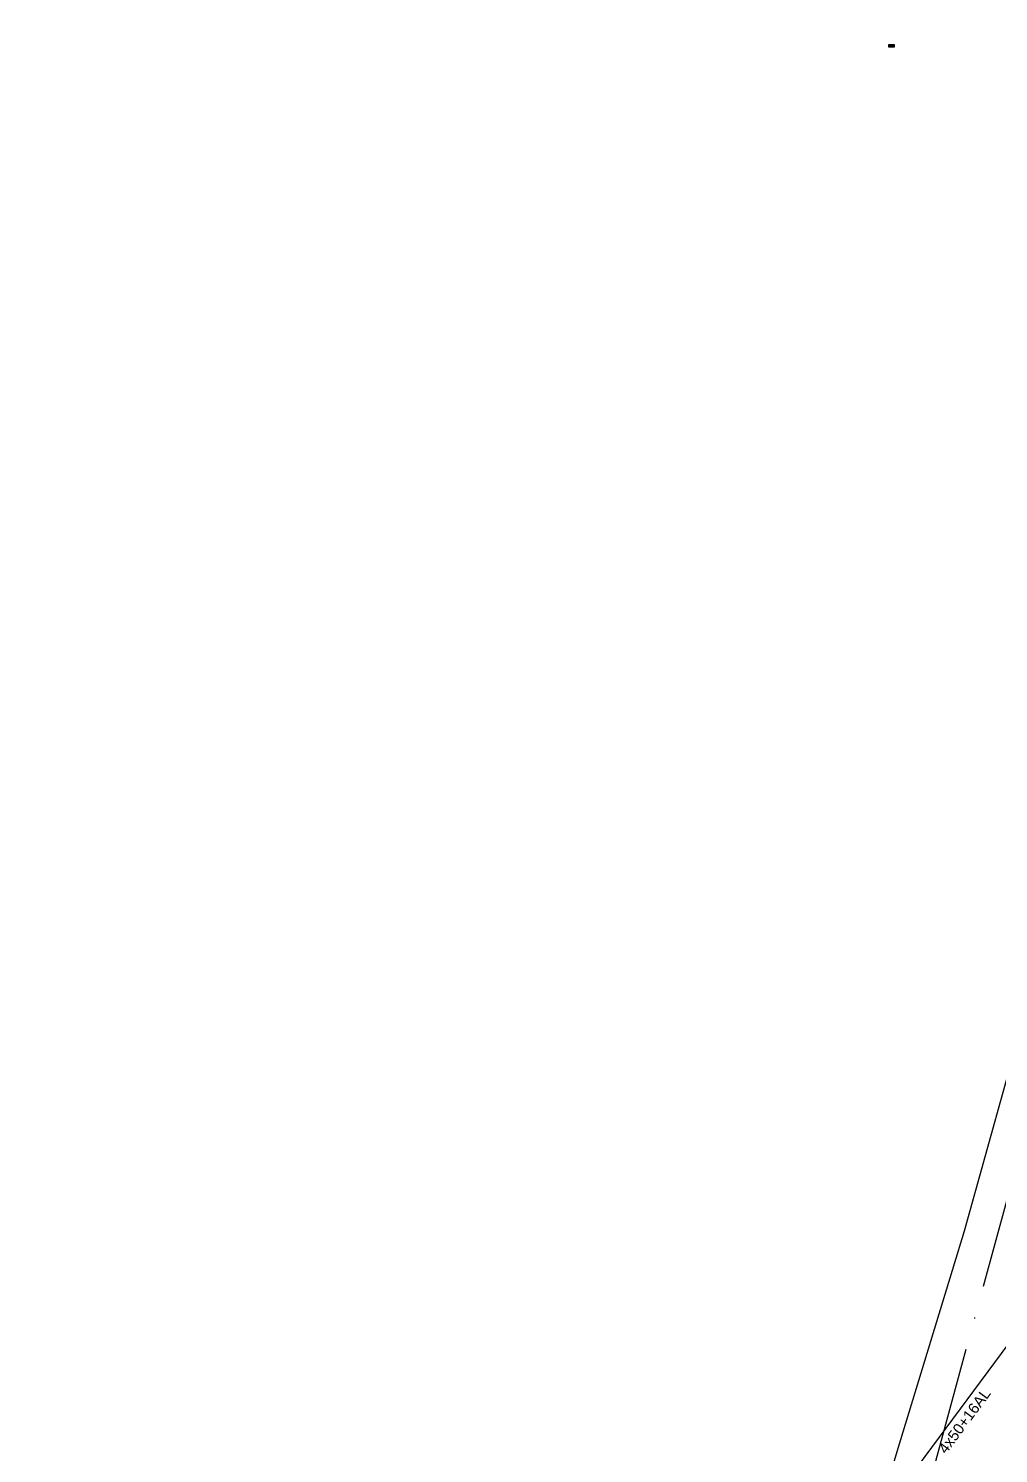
# Model space of a CAD drawing. Header units: millimetres. Extents: x -2591 to -1162, y 241 to 765.
# Drawn here: x -2421 to -2330.5, y 447.3 to 580.4 of the extents above; entities that cross this region are included whole.
import ezdxf
from ezdxf.enums import TextEntityAlignment as Align

# ---------------------------------------------------------------- set-up
doc = ezdxf.new("R2010")
doc.units = ezdxf.units.MM
doc.linetypes.add('ACAD_ISO04W100', pattern=[30, 24, -3, 0, -3])
for name, color, linetype in [('4x50+16AL', 7, 'Continuous'), ('Link Box 2 Διευθύνσεων', 7, 'Continuous'), ('TEXT ΚΑΛΩΔΙΩΝ', 7, 'Continuous'), ('U6-T & U-6', 7, 'Continuous'), ('ΥΠΟΒΑΘΡΟ ΔΕΗ', 7, 'Continuous')]:
    doc.layers.add(name, color=color, linetype=linetype)
doc.styles.get("Standard").update_dxf_attribs({"font": 'arial.ttf'})

# ---------------------------------------------------------------- blocks, each defined once
blk = doc.blocks.new('LINK BOX 2 ΑΝΑΧΩΡΗΣΕΩΝ')
at = {"layer": 'U6-T & U-6'}
h = blk.add_hatch(color=256, dxfattribs=at)
h.dxf.hatch_style = 1
h.paths.add_polyline_path([(-208.96, 757.06), (-208.96, 756.26), (-206.71, 756.26), (-206.71, 757.06)])
blk.add_lwpolyline([(-206.71, 757.06), (-208.96, 757.06), (-208.96, 756.26), (-206.71, 756.26)], close=True, dxfattribs=at)

msp = doc.modelspace()

# ---------------------------------------------------------------- linework, layer by layer
at = {"layer": '4x50+16AL', "color": 62, "linetype": 'Continuous', "lineweight": -3, "ltscale": 0.1}
msp.add_lwpolyline([(-2326.92, 461.132), (-2339.301, 444.43), (-2344.42, 397.928), (-2344.981, 388.892)], dxfattribs=at)
at = {"layer": 'ΥΠΟΒΑΘΡΟ ΔΕΗ', "linetype": 'ACAD_ISO04W100', "lineweight": 30, "flags": 128}
msp.add_lwpolyline([(-2581.141, 758.187), (-2541.759, 714.967), (-2385.005, 661.277), (-2294.541, 600.032), (-2350.056, 396.261), (-2380.89, 405.676), (-2412.14, 410.774), (-2419.019, 347.031), (-2424.604, 288.141), (-2395.053, 280.604), (-2365.078, 264.993), (-2343.075, 249.271)], dxfattribs=at)
at = {"layer": 'ΥΠΟΒΑΘΡΟ ΔΕΗ', "lineweight": -3}
msp.add_lwpolyline([(-2540.267, 428.627), (-2534.842, 409.425), (-2514.318, 414.003), (-2497.243, 416.536), (-2490.529, 417.603), (-2481.791, 418.445), (-2459.824, 420.223), (-2418.441, 418.224), (-2415.559, 418.014), (-2411.484, 417.261), (-2377.537, 410.288), (-2371.567, 408.573), (-2353.257, 402.889), (-2339.901, 447.526), (-2333.635, 468.133), (-2329.693, 482.191), (-2323.51, 505.587), (-2318.617, 523.84), (-2313.08, 545.161), (-2308.263, 564.351), (-2302.192, 587.824)], dxfattribs=at)

# ---------------------------------------------------------------- block references
at = {"layer": 'Link Box 2 Διευθύνσεων', "xscale": 0.25, "yscale": 0.25, "zscale": 0.25}
msp.add_blockref('LINK BOX 2 ΑΝΑΧΩΡΗΣΕΩΝ', (-2288.473, 389.611), dxfattribs=at)

# ---------------------------------------------------------------- texts
at = {"layer": 'TEXT ΚΑΛΩΔΙΩΝ', "linetype": 'Continuous', "lineweight": -3, "ltscale": 0.1}
msp.add_text('4x50+16AL', height=1, rotation=53.45155, dxfattribs=at).set_placement((-2333.636, 450.393), align=Align.MIDDLE_CENTER)

doc.saveas('drawing.dxf')
